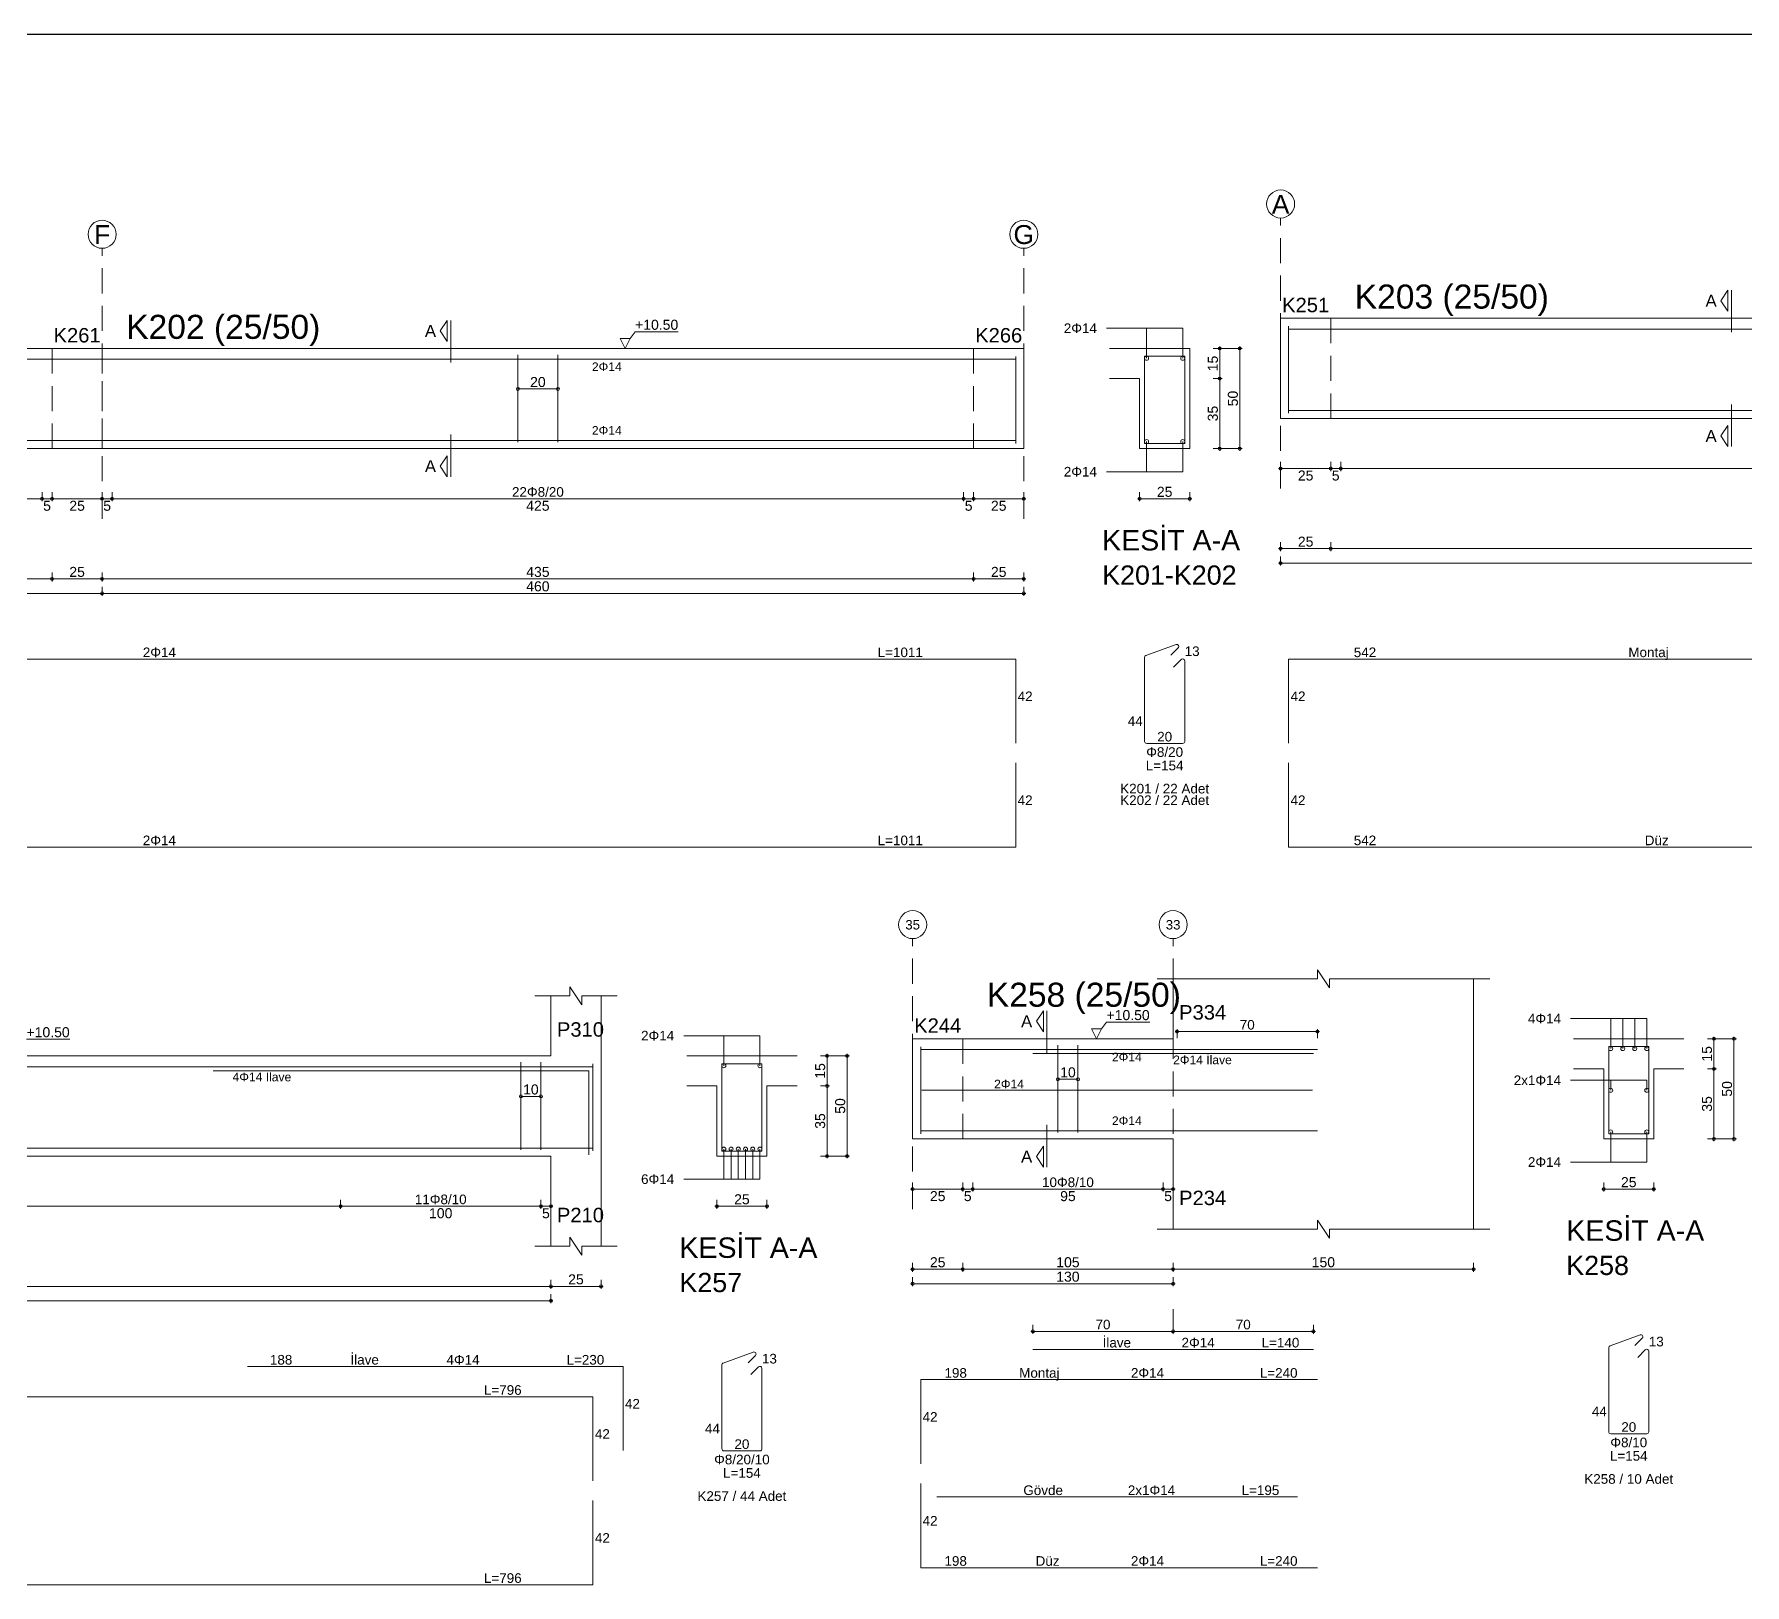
# Model space of a CAD drawing. Header units: millimetres. Extents: x 2232 to 85269, y -3593 to 5869.
# Drawn here: x 44411 to 45692, y -254 to 907 of the extents above; entities that cross this region are included whole.
import ezdxf

# ---------------------------------------------------------------- set-up
doc = ezdxf.new("R2010")
doc.units = ezdxf.units.MM
doc.linetypes.add('DASHDOT2', pattern=[12.7, 6.35, -3.175, 0, -3.175])
doc.linetypes.add('DASHED4', pattern=[18.75, 12.5, -6.25])
doc.layers.add('aks', color=251, linetype='DASHDOT2', lineweight=35)
for name, color, linetype in [('Donatı Topl. Uzun. Yazısı', 7, 'Continuous'), ('Donatı Uz. Yazısı', 7, 'Continuous'), ('Donatı Yazısı', 7, 'Continuous'), ('Donatı Çizgisi', 7, 'Continuous'), ('Kiriş', 7, 'Continuous'), ('Standart', 7, 'Continuous'), ('Ölçülendirme', 7, 'Continuous')]:
    doc.layers.add(name, color=color, linetype=linetype)
doc.styles.add('arial_1_18', font='arial.ttf', dxfattribs={"height": 0.2})

# ---------------------------------------------------------------- blocks, each defined once
blk = doc.blocks.new('IDE792Entity7458')
at = {"layer": 'aks', "color": 30, "linetype": 'DASHED4', "lineweight": 5}
for points in [[(496, 2001.7), (496, 2136.7)], [(956, 2001.7), (956, 2136.7)]]:
    blk.add_lwpolyline(points, dxfattribs=at)
at = {"layer": 'aks', "color": 1, "linetype": 'Continuous', "lineweight": 5}
for centre in [(496, 2143.7), (956, 2143.7)]:
    blk.add_circle(centre, 7, dxfattribs=at)
at = {"layer": 'Donatı Çizgisi', "color": 5, "linetype": 'Continuous', "lineweight": 5}
for points in [[(703.5, 2039.9), (703.5, 2083.5)], [(723.5, 2039.9), (723.5, 2083.5)], [(25, 2081.3), (952, 2081.3)], [(952, 2039.3), (952, 2082.7)], [(1016.33, 2039.2), (1016.33, 2082.8)], [(1016.33, 2082.8), (1036.33, 2082.8)], [(1036.33, 2039.2), (1036.33, 2082.8)], [(25, 2040.7), (952, 2040.7)], [(1016.33, 2039.2), (1036.33, 2039.2)], [(1017.01, 1933.44), (1032.01, 1938.91)], [(25, 1931.7), (952, 1931.7)], [(952, 1889.7), (952, 1931.7)], [(1016.33, 1890.62), (1016.33, 1932.49)], [(1029.44, 1933.59), (1033.08, 1937.23)], [(1030.82, 1927.68), (1034.59, 1931.46)], [(1036.33, 1890.62), (1036.33, 1930.74)], [(1017.35, 1889.6), (1035.31, 1889.6)], [(952, 1837.85), (952, 1879.85)], [(25, 1837.85), (952, 1837.85)]]:
    blk.add_lwpolyline(points, dxfattribs=at)
for centre in [(1017.33, 2081.8), (1035.33, 2081.8), (1017.33, 2040.2), (1035.33, 2040.2)]:
    blk.add_circle(centre, 1, dxfattribs=at)
for centre, start, end in [((1032.36, 1937.95), 315, 110), ((1017.35, 1932.49), 110, 180), ((1035.31, 1930.74), 0, 135), ((1017.35, 1890.62), 180, 270), ((1035.31, 1890.62), 270, 0)]:
    blk.add_arc(centre, 1.02, start, end, dxfattribs=at)
at = {"layer": 'Kiriş', "color": 1, "linetype": 'Continuous', "lineweight": 5}
for points in [[(21, 2086.7), (956, 2086.7)], [(956, 2036.7), (956, 2086.7)], [(998.83, 2086.7), (1038.83, 2086.7)], [(1038.83, 2036.7), (1038.83, 2086.7)], [(998.83, 2071.7), (1013.83, 2071.7)], [(1013.83, 2036.7), (1013.83, 2071.7)], [(21, 2036.7), (956, 2036.7)], [(1013.83, 2036.7), (1038.83, 2036.7)]]:
    blk.add_lwpolyline(points, dxfattribs=at)
at = {"layer": 'Kiriş', "color": 1, "linetype": 'DASHED4', "lineweight": 5}
for points in [[(471, 2036.7), (471, 2086.7)], [(496, 2036.7), (496, 2086.7)], [(931, 2036.7), (931, 2086.7)], [(956, 2036.7), (956, 2086.7)]]:
    blk.add_lwpolyline(points, dxfattribs=at)
at = {"layer": 'Ölçülendirme', "color": 1, "linetype": 'Continuous', "lineweight": 5}
for points in [[(664.75, 2095.45), (668.25, 2100.7)], [(668.25, 2090.2), (668.25, 2100.7)], [(670, 2079.7), (670, 2100.7)], [(668.25, 2090.2), (664.75, 2095.45)], [(759.5, 2091.7), (762, 2095.03)], [(762, 2095.03), (783.56, 2095.03)], [(997.33, 2096.8), (1035.33, 2096.8)], [(1017.33, 2081.8), (1017.33, 2096.8)], [(1035.33, 2081.8), (1035.33, 2096.8)], [(757, 2086.7), (754.5, 2091.7)], [(754.5, 2091.7), (759.5, 2091.7)], [(759.5, 2091.7), (757, 2086.7)], [(757, 2086.7), (757, 2086.7)], [(1050.58, 2086.7), (1065.08, 2086.7)], [(1053.83, 2035.7), (1053.83, 2087.7)], [(1063.83, 2035.7), (1063.83, 2087.7)], [(703.5, 2066.5), (723.5, 2066.5)], [(1050.58, 2071.7), (1055.08, 2071.7)], [(670, 2022.7), (670, 2043.7)], [(664.75, 2027.95), (668.25, 2033.2)], [(668.25, 2022.7), (668.25, 2033.2)], [(1017.33, 2025.2), (1017.33, 2040.2)], [(1035.33, 2025.2), (1035.33, 2040.2)], [(1050.58, 2036.7), (1065.08, 2036.7)], [(668.25, 2022.7), (664.75, 2027.95)], [(997.33, 2025.2), (1035.33, 2025.2)], [(466, 2010.45), (466, 2014.95)], [(471, 2010.45), (471, 2014.95)], [(496, 2010.45), (496, 2014.95)], [(501, 2010.45), (501, 2014.95)], [(926, 2010.45), (926, 2014.95)], [(931, 2010.45), (931, 2014.95)], [(956, 2010.45), (956, 2014.95)], [(1013.83, 2010.45), (1013.83, 2014.95)], [(1038.83, 2010.45), (1038.83, 2014.95)], [(20, 2011.7), (957, 2011.7)], [(1012.83, 2011.7), (1039.83, 2011.7)], [(471, 1970.45), (471, 1974.95)], [(496, 1970.45), (496, 1974.95)], [(931, 1970.45), (931, 1974.95)], [(956, 1970.45), (956, 1974.95)], [(20, 1971.7), (957, 1971.7)], [(20, 1964.5), (957, 1964.5)], [(496, 1963.25), (496, 1967.75)], [(956, 1963.25), (956, 1967.75)]]:
    blk.add_lwpolyline(points, dxfattribs=at)
for centre in [(1053.83, 2086.7), (1063.83, 2086.7), (703.5, 2066.5), (723.5, 2066.5), (1053.83, 2071.7), (1053.83, 2036.7), (1063.83, 2036.7), (466, 2011.7), (466, 2011.7), (471, 2011.7), (471, 2011.7), (496, 2011.7), (496, 2011.7), (501, 2011.7), (501, 2011.7), (926, 2011.7), (926, 2011.7), (931, 2011.7), (931, 2011.7), (956, 2011.7), (1013.83, 2011.7), (1038.83, 2011.7), (471, 1971.7), (471, 1971.7), (496, 1971.7), (496, 1971.7), (931, 1971.7), (931, 1971.7), (956, 1971.7), (496, 1964.5), (496, 1964.5), (956, 1964.5)]:
    blk.add_circle(centre, 0.75, dxfattribs=at)
at = {"layer": 'aks', "color": 1, "linetype": 'Continuous', "lineweight": 5, "style": 'arial_1_18'}
for s, p in [('F', (491.97, 2138.82)), ('G', (950.87, 2138.82))]:
    blk.add_text(s, height=9.45, dxfattribs=at).set_placement(p)
at = {"layer": 'Donatı Topl. Uzun. Yazısı', "color": 1, "linetype": 'Continuous', "lineweight": 5, "style": 'arial_1_18'}
for s, p in [('L=1011', (883.09, 1932.66)), ('L=154', (1016.92, 1876.16)), ('L=1011', (883.09, 1838.81))]:
    blk.add_text(s, height=4.8, dxfattribs=at).set_placement(p)
at = {"layer": 'Donatı Uz. Yazısı', "color": 1, "linetype": 'Continuous', "lineweight": 5, "style": 'arial_1_18'}
for s, p in [('13', (1036.33, 1933.2)), ('42', (952.96, 1910.7)), ('44', (1007.92, 1898.32)), ('20', (1022.61, 1890.56)), ('42', (952.96, 1858.85))]:
    blk.add_text(s, height=4.8, dxfattribs=at).set_placement(p)
at = {"layer": 'Donatı Yazısı', "color": 5, "linetype": 'Continuous', "lineweight": 5, "style": 'arial_1_18'}
for s, p in [('2Φ14', (976, 2094.4)), ('2Φ14', (976, 2022.8)), ('2Φ14', (516.31, 1932.66)), ('Φ8/20', (1017.13, 1882.88)), ('K201 / 22 Adet', (1004.15, 1864.64)), ('K202 / 22 Adet', (1004.15, 1858.88)), ('2Φ14', (516.31, 1838.81))]:
    blk.add_text(s, height=4.8, dxfattribs=at).set_placement(p)
for p in [(740.46, 2075.42), (740.46, 2043.66)]:
    blk.add_text('2Φ14', height=4.32, rotation=360, dxfattribs=at).set_placement(p)
at = {"layer": 'Kiriş', "color": 1, "linetype": 'Continuous', "lineweight": 5, "style": 'arial_1_18'}
for s, height, p in [('K202 (25/50)', 12, (508, 2091.5)), ('K261', 7.2, (471.76, 2089.7)), ('K266', 7.2, (931.76, 2089.7)), ('KESİT A-A', 10.2, (995.13, 1985.9)), ('K201-K202', 9.6, (995.13, 1968.82))]:
    blk.add_text(s, height=height, dxfattribs=at).set_placement(p)
at = {"layer": 'Ölçülendirme', "color": 1, "linetype": 'Continuous', "lineweight": 5, "style": 'arial_1_18'}
for s, height, p in [('+10.50', 5, (762, 2096.03)), ('A', 5.95, (657.11, 2092.48)), ('A', 5.95, (657.11, 2024.98)), ('25', 5, (1022.45, 2012.66)), ('5', 5, (466.56, 2005.7)), ('25', 5, (479.62, 2005.7)), ('5', 5, (496.56, 2005.7)), ('425', 5, (707.67, 2005.7)), ('5', 5, (926.56, 2005.7)), ('25', 5, (939.62, 2005.7)), ('25', 5, (479.62, 1972.7)), ('435', 5, (707.67, 1972.7)), ('25', 5, (939.62, 1972.7)), ('460', 5, (707.67, 1965.5))]:
    blk.add_text(s, height=height, dxfattribs=at).set_placement(p)
for s, rotation, p in [('15', 90, (1052.87, 2075.32)), ('20', 360, (709.62, 2067.46)), ('35', 90, (1052.87, 2050.32)), ('50', 90, (1062.87, 2057.82))]:
    blk.add_text(s, height=5, rotation=rotation, dxfattribs=at).set_placement(p)
at = {"layer": 'Ölçülendirme', "color": 5, "linetype": 'Continuous', "lineweight": 5, "style": 'arial_1_18'}
blk.add_text('22Φ8/20', height=4.8, dxfattribs=at).set_placement((700.57, 2012.7))
blk = doc.blocks.new('IDE792Entity7459')
at = {"layer": 'aks', "color": 30, "linetype": 'DASHED4', "lineweight": 5}
for points in [[(1084.2, 2016.8), (1084.2, 2151.8)], [(1609.2, 2016.8), (1609.2, 2151.8)]]:
    blk.add_lwpolyline(points, dxfattribs=at)
at = {"layer": 'aks', "color": 1, "linetype": 'Continuous', "lineweight": 5}
for centre in [(1084.2, 2158.8), (1609.2, 2158.8)]:
    blk.add_circle(centre, 7, dxfattribs=at)
at = {"layer": 'Donatı Çizgisi', "color": 5, "linetype": 'Continuous', "lineweight": 5}
for points in [[(1088.2, 2054.4), (1088.2, 2097.8)], [(1088.2, 2096.4), (1630.2, 2096.4)], [(1349.2, 2055), (1349.2, 2098.6)], [(1369.2, 2055), (1369.2, 2098.6)], [(1480.2, 2094.4), (1628.2, 2094.4)], [(1628.2, 2052.4), (1628.2, 2094.4)], [(1630.2, 2054.4), (1630.2, 2097.8)], [(1694.54, 2054.3), (1694.54, 2097.9)], [(1694.54, 2097.9), (1714.54, 2097.9)], [(1714.54, 2054.3), (1714.54, 2097.9)], [(1088.2, 2055.8), (1630.2, 2055.8)], [(1694.54, 2054.3), (1714.54, 2054.3)], [(1497.2, 1946.8), (1645.2, 1946.8)], [(1645.2, 1904.8), (1645.2, 1946.8)], [(1694.54, 1905.72), (1694.54, 1947.59)], [(1695.21, 1948.54), (1710.21, 1954.01)], [(1707.64, 1948.69), (1711.28, 1952.33)], [(1709.02, 1942.78), (1712.8, 1946.56)], [(1714.54, 1905.72), (1714.54, 1945.84)], [(1088.2, 1889.7), (1088.2, 1931.7)], [(1088.2, 1931.7), (1630.2, 1931.7)], [(1630.2, 1889.7), (1630.2, 1931.7)], [(1695.56, 1904.7), (1713.52, 1904.7)], [(1088.2, 1837.85), (1088.2, 1879.85)], [(1630.2, 1837.85), (1630.2, 1879.85)], [(1088.2, 1837.85), (1630.2, 1837.85)]]:
    blk.add_lwpolyline(points, dxfattribs=at)
for centre in [(1695.54, 2096.9), (1713.54, 2096.9), (1695.54, 2055.3), (1704.54, 2055.3), (1713.54, 2055.3)]:
    blk.add_circle(centre, 1, dxfattribs=at)
for centre, start, end in [((1695.56, 1947.59), 110, 180), ((1710.56, 1953.05), 315, 110), ((1713.52, 1945.84), 0, 135), ((1695.56, 1905.72), 180, 270), ((1713.52, 1905.72), 270, 0)]:
    blk.add_arc(centre, 1.02, start, end, dxfattribs=at)
at = {"layer": 'Kiriş', "color": 1, "linetype": 'DASHED4', "lineweight": 5}
for points in [[(1084.2, 2051.8), (1084.2, 2101.8)], [(1109.2, 2051.8), (1109.2, 2101.8)], [(1609.2, 2051.8), (1609.2, 2101.8)], [(1634.2, 2051.8), (1634.2, 2101.8)]]:
    blk.add_lwpolyline(points, dxfattribs=at)
at = {"layer": 'Kiriş', "color": 1, "linetype": 'Continuous', "lineweight": 5}
for points in [[(1084.2, 2101.8), (1634.2, 2101.8)], [(1084.2, 2051.8), (1084.2, 2101.8)], [(1634.2, 2051.8), (1634.2, 2101.8)], [(1677.04, 2101.8), (1717.04, 2101.8)], [(1717.04, 2051.8), (1717.04, 2101.8)], [(1677.04, 2086.8), (1692.04, 2086.8)], [(1692.04, 2051.8), (1692.04, 2086.8)], [(1084.2, 2051.8), (1634.2, 2051.8)], [(1692.04, 2051.8), (1717.04, 2051.8)]]:
    blk.add_lwpolyline(points, dxfattribs=at)
at = {"layer": 'Ölçülendirme', "color": 1, "linetype": 'Continuous', "lineweight": 5}
for points in [[(1303.95, 2110.55), (1307.45, 2115.8)], [(1307.45, 2105.3), (1303.95, 2110.55)], [(1307.45, 2105.3), (1307.45, 2115.8)], [(1309.2, 2094.8), (1309.2, 2115.8)], [(1411.7, 2106.8), (1414.2, 2110.13)], [(1414.2, 2110.13), (1435.76, 2110.13)], [(1675.54, 2111.9), (1713.54, 2111.9)], [(1695.54, 2096.9), (1695.54, 2111.9)], [(1713.54, 2096.9), (1713.54, 2111.9)], [(1409.2, 2101.8), (1406.7, 2106.8)], [(1406.7, 2106.8), (1411.7, 2106.8)], [(1411.7, 2106.8), (1409.2, 2101.8)], [(1409.2, 2101.8), (1409.2, 2101.8)], [(1728.79, 2101.8), (1743.29, 2101.8)], [(1732.04, 2050.8), (1732.04, 2102.8)], [(1742.04, 2050.8), (1742.04, 2102.8)], [(1728.79, 2086.8), (1733.29, 2086.8)], [(1349.2, 2081.6), (1369.2, 2081.6)], [(1309.2, 2037.8), (1309.2, 2058.8)], [(1695.54, 2040.3), (1695.54, 2055.3)], [(1704.54, 2040.3), (1704.54, 2055.3)], [(1713.54, 2040.3), (1713.54, 2055.3)], [(1728.79, 2051.8), (1743.29, 2051.8)], [(1303.95, 2043.05), (1307.45, 2048.3)], [(1307.45, 2037.8), (1303.95, 2043.05)], [(1307.45, 2037.8), (1307.45, 2048.3)], [(1675.54, 2040.3), (1713.54, 2040.3)], [(1083.2, 2026.8), (1635.2, 2026.8)], [(1084.2, 2025.55), (1084.2, 2030.05)], [(1109.2, 2025.55), (1109.2, 2030.05)], [(1114.2, 2025.55), (1114.2, 2030.05)], [(1604.2, 2025.55), (1604.2, 2030.05)], [(1609.2, 2025.55), (1609.2, 2030.05)], [(1634.2, 2025.55), (1634.2, 2030.05)], [(1691.04, 2026.8), (1718.04, 2026.8)], [(1692.04, 2025.55), (1692.04, 2030.05)], [(1717.04, 2025.55), (1717.04, 2030.05)], [(1084.2, 1985.55), (1084.2, 1990.05)], [(1109.2, 1985.55), (1109.2, 1990.05)], [(1609.2, 1985.55), (1609.2, 1990.05)], [(1634.2, 1985.55), (1634.2, 1990.05)], [(1083.2, 1986.8), (1635.2, 1986.8)], [(1084.2, 1978.35), (1084.2, 1982.85)], [(1609.2, 1978.35), (1609.2, 1982.85)], [(1083.2, 1979.6), (1610.2, 1979.6)]]:
    blk.add_lwpolyline(points, dxfattribs=at)
for centre in [(1732.04, 2101.8), (1742.04, 2101.8), (1732.04, 2086.8), (1349.2, 2081.6), (1369.2, 2081.6), (1732.04, 2051.8), (1742.04, 2051.8), (1084.2, 2026.8), (1109.2, 2026.8), (1109.2, 2026.8), (1114.2, 2026.8), (1114.2, 2026.8), (1604.2, 2026.8), (1604.2, 2026.8), (1609.2, 2026.8), (1609.2, 2026.8), (1634.2, 2026.8), (1692.04, 2026.8), (1717.04, 2026.8), (1084.2, 1986.8), (1109.2, 1986.8), (1109.2, 1986.8), (1609.2, 1986.8), (1609.2, 1986.8), (1634.2, 1986.8), (1084.2, 1979.6), (1609.2, 1979.6)]:
    blk.add_circle(centre, 0.75, dxfattribs=at)
at = {"layer": 'aks', "color": 1, "linetype": 'Continuous', "lineweight": 5, "style": 'arial_1_18'}
for s, p in [('A', (1079.8, 2153.92)), ('C', (1604.44, 2153.92))]:
    blk.add_text(s, height=9.45, dxfattribs=at).set_placement(p)
at = {"layer": 'Donatı Topl. Uzun. Yazısı', "color": 1, "linetype": 'Continuous', "lineweight": 5, "style": 'arial_1_18'}
for s, p in [('L=190', (1618.97, 1947.76)), ('L=626', (1584.27, 1932.66)), ('L=154', (1695.12, 1891.26)), ('L=626', (1584.27, 1838.81))]:
    blk.add_text(s, height=4.8, dxfattribs=at).set_placement(p)
at = {"layer": 'Donatı Uz. Yazısı', "color": 1, "linetype": 'Continuous', "lineweight": 5, "style": 'arial_1_18'}
for s, p in [('148', (1506.08, 1947.76)), ('13', (1714.54, 1948.3)), ('542', (1120.72, 1932.66)), ('42', (1646.16, 1925.8)), ('42', (1089.16, 1910.7)), ('42', (1631.16, 1910.7)), ('44', (1686.12, 1913.42)), ('20', (1700.81, 1905.66)), ('42', (1089.16, 1858.85)), ('42', (1631.16, 1858.85)), ('542', (1120.72, 1838.81))]:
    blk.add_text(s, height=4.8, dxfattribs=at).set_placement(p)
at = {"layer": 'Donatı Yazısı', "color": 5, "linetype": 'Continuous', "lineweight": 5, "style": 'arial_1_18'}
for s, height, p in [('2Φ14', 4.8, (1654.2, 2109.5)), ('1Φ14 İlave', 4.32, (1489.8, 2089.12)), ('3Φ14', 4.8, (1654.2, 2037.9)), ('1Φ14', 4.8, (1575.64, 1947.76)), ('2Φ14', 4.8, (1375.46, 1932.66)), ('Φ8/20', 4.8, (1695.34, 1897.98)), ('K203 / 25 Adet', 4.8, (1682.35, 1879.74)), ('3Φ14', 4.8, (1375.46, 1838.81))]:
    blk.add_text(s, height=height, dxfattribs=at).set_placement(p)
for s, p in [('2Φ14', (1386.16, 2090.52)), ('3Φ14', (1386.16, 2058.76))]:
    blk.add_text(s, height=4.32, rotation=360, dxfattribs=at).set_placement(p)
at = {"layer": 'Donatı Yazısı', "color": 1, "linetype": 'Continuous', "lineweight": 5, "style": 'arial_1_18'}
for s, p in [('İlave', (1534.83, 1947.76)), ('Montaj', (1257.77, 1932.66)), ('Düz', (1265.98, 1838.81))]:
    blk.add_text(s, height=4.8, dxfattribs=at).set_placement(p)
at = {"layer": 'Kiriş', "color": 1, "linetype": 'Continuous', "lineweight": 5, "style": 'arial_1_18'}
for s, height, p in [('K203 (25/50)', 12, (1121.2, 2106.6)), ('K251', 7.2, (1084.96, 2104.8)), ('K256', 7.2, (1609.96, 2104.8)), ('KESİT A-A', 10.2, (1673.34, 2001)), ('K203', 9.6, (1673.34, 1983.92))]:
    blk.add_text(s, height=height, dxfattribs=at).set_placement(p)
at = {"layer": 'Ölçülendirme', "color": 1, "linetype": 'Continuous', "lineweight": 5, "style": 'arial_1_18'}
for s, height, p in [('A', 5.95, (1296.31, 2107.57)), ('+10.50', 5, (1414.2, 2111.13)), ('A', 5.95, (1296.31, 2040.07)), ('25', 5, (1700.65, 2027.76)), ('25', 5, (1092.82, 2020.8)), ('5', 5, (1109.76, 2020.8)), ('490', 5, (1353.38, 2020.8)), ('5', 5, (1604.76, 2020.8)), ('25', 5, (1617.82, 2020.8)), ('25', 5, (1092.82, 1987.8)), ('500', 5, (1353.38, 1987.8)), ('25', 5, (1617.82, 1987.8)), ('525', 5, (1353.38, 1980.6))]:
    blk.add_text(s, height=height, dxfattribs=at).set_placement(p)
for s, rotation, p in [('15', 90, (1731.08, 2090.42)), ('20', 360, (1355.32, 2082.56)), ('50', 90, (1741.08, 2072.92)), ('35', 90, (1731.08, 2065.42))]:
    blk.add_text(s, height=5, rotation=rotation, dxfattribs=at).set_placement(p)
at = {"layer": 'Ölçülendirme', "color": 5, "linetype": 'Continuous', "lineweight": 5, "style": 'arial_1_18'}
blk.add_text('25Φ8/20', height=4.8, dxfattribs=at).set_placement((1346.27, 2027.8))
blk = doc.blocks.new('IDE792Entity7491')
at = {"layer": 'Donatı Çizgisi', "color": 5, "linetype": 'Continuous', "lineweight": 5}
for points in [[(29, 1728.25), (741, 1728.25)], [(551.5, 1726.25), (739, 1726.25)], [(705, 1686.85), (705, 1730.45)], [(715, 1686.85), (715, 1730.45)], [(739, 1684.25), (739, 1726.25)], [(741, 1686.25), (741, 1729.65)], [(805.33, 1686.15), (805.33, 1729.75)], [(805.33, 1729.75), (825.33, 1729.75)], [(825.33, 1686.15), (825.33, 1729.75)], [(29, 1687.65), (741, 1687.65)], [(805.33, 1686.15), (825.33, 1686.15)], [(806.01, 1580.39), (821.01, 1585.86)], [(818.44, 1580.53), (822.08, 1584.18)], [(568.5, 1578.65), (756, 1578.65)], [(756, 1536.65), (756, 1578.65)], [(805.33, 1537.57), (805.33, 1579.44)], [(819.82, 1574.63), (823.59, 1578.41)], [(825.33, 1537.57), (825.33, 1577.69)], [(29, 1563.55), (741, 1563.55)], [(741, 1521.55), (741, 1563.55)], [(806.35, 1536.55), (824.31, 1536.55)], [(741, 1469.7), (741, 1511.7)], [(29, 1469.7), (741, 1469.7)]]:
    blk.add_lwpolyline(points, dxfattribs=at)
for centre in [(806.33, 1728.75), (824.33, 1728.75), (806.33, 1687.15), (809.93, 1687.15), (813.53, 1687.15), (817.13, 1687.15), (820.73, 1687.15), (824.33, 1687.15)]:
    blk.add_circle(centre, 1, dxfattribs=at)
for centre, start, end in [((806.35, 1579.44), 110, 180), ((821.36, 1584.9), 315, 110), ((824.31, 1577.69), 0, 135), ((806.35, 1537.57), 180, 270), ((824.31, 1537.57), 270, 0)]:
    blk.add_arc(centre, 1.02, start, end, dxfattribs=at)
at = {"layer": 'Kiriş', "color": 1, "linetype": 'Continuous', "lineweight": 5}
for points in [[(729.5, 1763.65), (729.5, 1768.15)], [(735.5, 1759.15), (729.5, 1768.15)], [(712, 1763.65), (729.5, 1763.65)], [(720, 1733.65), (720, 1763.65)], [(735.5, 1763.65), (753, 1763.65)], [(735.5, 1759.15), (735.5, 1763.65)], [(745, 1638.65), (745, 1763.65)], [(50, 1733.65), (720, 1733.65)], [(787.83, 1733.65), (842.83, 1733.65)], [(787.83, 1718.65), (802.83, 1718.65)], [(802.83, 1683.65), (802.83, 1718.65)], [(827.83, 1718.65), (842.83, 1718.65)], [(827.83, 1683.65), (827.83, 1718.65)], [(50, 1683.65), (720, 1683.65)], [(720, 1638.65), (720, 1683.65)], [(802.83, 1683.65), (827.83, 1683.65)], [(735.5, 1634.15), (729.5, 1643.15)], [(729.5, 1638.65), (729.5, 1643.15)], [(712, 1638.65), (729.5, 1638.65)], [(735.5, 1638.65), (753, 1638.65)], [(735.5, 1634.15), (735.5, 1638.65)]]:
    blk.add_lwpolyline(points, dxfattribs=at)
at = {"layer": 'Ölçülendirme', "color": 1, "linetype": 'Continuous', "lineweight": 5}
for points in [[(458.25, 1741.98), (479.81, 1741.98)], [(786.33, 1743.75), (824.33, 1743.75)], [(806.33, 1728.75), (806.33, 1743.75)], [(824.33, 1728.75), (824.33, 1743.75)], [(854.58, 1733.65), (869.08, 1733.65)], [(857.83, 1682.65), (857.83, 1734.65)], [(867.83, 1682.65), (867.83, 1734.65)], [(854.58, 1718.65), (859.08, 1718.65)], [(705, 1713.45), (715, 1713.45)], [(806.33, 1672.15), (806.33, 1687.15)], [(809.93, 1672.15), (809.93, 1687.15)], [(813.53, 1672.15), (813.53, 1687.15)], [(817.13, 1672.15), (817.13, 1687.15)], [(820.73, 1672.15), (820.73, 1687.15)], [(824.33, 1672.15), (824.33, 1687.15)], [(854.58, 1683.65), (869.08, 1683.65)], [(786.33, 1672.15), (824.33, 1672.15)], [(49, 1658.65), (721, 1658.65)], [(615, 1657.4), (615, 1661.9)], [(715, 1657.4), (715, 1661.9)], [(720, 1657.4), (720, 1661.9)], [(801.83, 1658.65), (828.83, 1658.65)], [(802.83, 1657.4), (802.83, 1661.9)], [(827.83, 1657.4), (827.83, 1661.9)], [(24, 1618.65), (746, 1618.65)], [(720, 1617.4), (720, 1621.9)], [(720, 1610.2), (720, 1614.7)], [(745, 1617.4), (745, 1621.9)], [(49, 1611.45), (721, 1611.45)]]:
    blk.add_lwpolyline(points, dxfattribs=at)
for centre in [(857.83, 1733.65), (867.83, 1733.65), (857.83, 1718.65), (705, 1713.45), (715, 1713.45), (857.83, 1683.65), (867.83, 1683.65), (615, 1658.65), (615, 1658.65), (715, 1658.65), (715, 1658.65), (720, 1658.65), (802.83, 1658.65), (827.83, 1658.65), (720, 1618.65), (720, 1618.65), (745, 1618.65), (720, 1611.45)]:
    blk.add_circle(centre, 0.75, dxfattribs=at)
at = {"layer": 'Donatı Topl. Uzun. Yazısı', "color": 1, "linetype": 'Continuous', "lineweight": 5, "style": 'arial_1_18'}
for s, p in [('L=230', (727.79, 1579.61)), ('L=796', (686.57, 1564.51)), ('L=154', (805.92, 1523.11)), ('L=796', (686.57, 1470.66))]:
    blk.add_text(s, height=4.8, dxfattribs=at).set_placement(p)
at = {"layer": 'Donatı Uz. Yazısı', "color": 1, "linetype": 'Continuous', "lineweight": 5, "style": 'arial_1_18'}
for s, p in [('188', (579.75, 1579.61)), ('13', (825.33, 1580.15)), ('42', (756.96, 1557.65)), ('42', (741.96, 1542.55)), ('44', (796.92, 1545.27)), ('20', (811.61, 1537.51)), ('42', (741.96, 1490.7))]:
    blk.add_text(s, height=4.8, dxfattribs=at).set_placement(p)
at = {"layer": 'Donatı Yazısı', "color": 5, "linetype": 'Continuous', "lineweight": 5, "style": 'arial_1_18'}
for s, height, p in [('2Φ14', 4.8, (765, 1741.35)), ('4Φ14 İlave', 4.32, (561.1, 1720.97)), ('6Φ14', 4.8, (765, 1669.75)), ('4Φ14', 4.8, (667.88, 1579.61)), ('Φ8/20/10', 4.8, (801.47, 1529.83)), ('K257 / 44 Adet', 4.8, (793.15, 1511.59))]:
    blk.add_text(s, height=height, dxfattribs=at).set_placement(p)
at = {"layer": 'Donatı Yazısı', "color": 1, "linetype": 'Continuous', "lineweight": 5, "style": 'arial_1_18'}
blk.add_text('İlave', height=4.8, dxfattribs=at).set_placement((619.96, 1579.61))
at = {"layer": 'Kiriş', "color": 1, "linetype": 'Continuous', "lineweight": 5, "style": 'arial_1_18'}
for s, height, p in [('P310', 7.2, (723, 1743.25)), ('P210', 7.2, (723, 1650.65)), ('KESİT A-A', 10.2, (784.13, 1632.85)), ('K257', 9.6, (784.13, 1615.77))]:
    blk.add_text(s, height=height, dxfattribs=at).set_placement(p)
at = {"layer": 'Ölçülendirme', "color": 1, "linetype": 'Continuous', "lineweight": 5, "style": 'arial_1_18'}
for s, p in [('+10.50', (458.25, 1742.98)), ('100', (659.17, 1652.65)), ('5', (715.56, 1652.65)), ('25', (811.45, 1659.61)), ('25', (728.62, 1619.65))]:
    blk.add_text(s, height=5, dxfattribs=at).set_placement(p)
for s, rotation, p in [('15', 90, (856.87, 1722.27)), ('10', 360, (706.12, 1714.41)), ('50', 90, (866.87, 1704.77)), ('35', 90, (856.87, 1697.27))]:
    blk.add_text(s, height=5, rotation=rotation, dxfattribs=at).set_placement(p)
at = {"layer": 'Ölçülendirme', "color": 5, "linetype": 'Continuous', "lineweight": 5, "style": 'arial_1_18'}
blk.add_text('11Φ8/10', height=4.8, dxfattribs=at).set_placement((652.07, 1659.65))
blk = doc.blocks.new('IDE792Entity7492')
at = {"layer": 'aks', "color": 30, "linetype": 'DASHED4', "lineweight": 5}
for points in [[(1135.62, 1648.65), (1135.62, 1783.65)], [(1265.62, 1648.65), (1265.62, 1783.65)], [(1265.62, 1587.65), (1265.62, 1598.65)]]:
    blk.add_lwpolyline(points, dxfattribs=at)
at = {"layer": 'aks', "color": 1, "linetype": 'Continuous', "lineweight": 5}
for centre in [(1135.62, 1790.65), (1265.62, 1790.65)]:
    blk.add_circle(centre, 7, dxfattribs=at)
at = {"layer": 'Donatı Çizgisi', "color": 5, "linetype": 'Continuous', "lineweight": 5}
for points in [[(1139.62, 1686.25), (1139.62, 1729.65)], [(1139.62, 1728.25), (1337.62, 1728.25)], [(1195.62, 1726.25), (1335.62, 1726.25)], [(1208.12, 1686.85), (1208.12, 1730.45)], [(1218.12, 1686.85), (1218.12, 1730.45)], [(1483.04, 1686.15), (1483.04, 1729.75)], [(1483.04, 1729.75), (1503.04, 1729.75)], [(1503.04, 1686.15), (1503.04, 1729.75)], [(1140.12, 1707.95), (1335.12, 1707.95)], [(1139.62, 1687.65), (1337.62, 1687.65)], [(1483.04, 1686.15), (1503.04, 1686.15)], [(1483.71, 1580.39), (1498.71, 1585.86)], [(1496.14, 1580.53), (1499.78, 1584.18)], [(1195.62, 1578.65), (1335.62, 1578.65)], [(1483.04, 1537.57), (1483.04, 1579.44)], [(1497.52, 1574.63), (1501.3, 1578.41)], [(1503.04, 1537.57), (1503.04, 1577.69)], [(1139.62, 1521.55), (1139.62, 1563.55)], [(1139.62, 1563.55), (1337.62, 1563.55)], [(1484.06, 1536.55), (1502.02, 1536.55)], [(1139.62, 1469.7), (1139.62, 1511.7)], [(1147.62, 1505), (1327.62, 1505)], [(1139.62, 1469.7), (1337.62, 1469.7)]]:
    blk.add_lwpolyline(points, dxfattribs=at)
for centre in [(1484.04, 1728.75), (1490.04, 1728.75), (1496.04, 1728.75), (1502.04, 1728.75), (1484.04, 1707.95), (1502.04, 1707.95), (1484.04, 1687.15), (1502.04, 1687.15)]:
    blk.add_circle(centre, 1, dxfattribs=at)
for centre, start, end in [((1484.06, 1579.44), 110, 180), ((1499.06, 1584.9), 315, 110), ((1502.02, 1577.69), 0, 135), ((1484.06, 1537.57), 180, 270), ((1502.02, 1537.57), 270, 0)]:
    blk.add_arc(centre, 1.02, start, end, dxfattribs=at)
at = {"layer": 'Kiriş', "color": 1, "linetype": 'Continuous', "lineweight": 5}
for points in [[(1337.62, 1763.65), (1337.62, 1768.15)], [(1343.62, 1759.15), (1337.62, 1768.15)], [(1257.62, 1763.65), (1337.62, 1763.65)], [(1265.62, 1733.65), (1265.62, 1763.65)], [(1343.62, 1759.15), (1343.62, 1763.65)], [(1343.62, 1763.65), (1423.62, 1763.65)], [(1415.62, 1638.65), (1415.62, 1763.65)], [(1135.62, 1683.65), (1135.62, 1733.65)], [(1135.62, 1733.65), (1265.62, 1733.65)], [(1465.54, 1733.65), (1520.54, 1733.65)], [(1465.54, 1718.65), (1480.54, 1718.65)], [(1480.54, 1683.65), (1480.54, 1718.65)], [(1505.54, 1718.65), (1520.54, 1718.65)], [(1505.54, 1683.65), (1505.54, 1718.65)], [(1135.62, 1683.65), (1265.62, 1683.65)], [(1265.62, 1638.65), (1265.62, 1683.65)], [(1480.54, 1683.65), (1505.54, 1683.65)], [(1343.62, 1634.15), (1337.62, 1643.15)], [(1337.62, 1638.65), (1337.62, 1643.15)], [(1257.62, 1638.65), (1337.62, 1638.65)], [(1343.62, 1638.65), (1423.62, 1638.65)], [(1343.62, 1634.15), (1343.62, 1638.65)]]:
    blk.add_lwpolyline(points, dxfattribs=at)
at = {"layer": 'Kiriş', "color": 1, "linetype": 'DASHED4', "lineweight": 5}
for points in [[(1135.62, 1683.65), (1135.62, 1733.65)], [(1160.62, 1683.65), (1160.62, 1733.65)]]:
    blk.add_lwpolyline(points, dxfattribs=at)
at = {"layer": 'Ölçülendirme', "color": 1, "linetype": 'Continuous', "lineweight": 5}
for points in [[(1197.37, 1742.4), (1200.87, 1747.65)], [(1200.87, 1737.15), (1197.37, 1742.4)], [(1200.87, 1737.15), (1200.87, 1747.65)], [(1202.62, 1726.65), (1202.62, 1747.65)], [(1229.87, 1738.65), (1232.37, 1741.98)], [(1232.37, 1741.98), (1253.93, 1741.98)], [(1464.04, 1743.75), (1502.04, 1743.75)], [(1484.04, 1728.75), (1484.04, 1743.75)], [(1490.04, 1728.75), (1490.04, 1743.75)], [(1496.04, 1728.75), (1496.04, 1743.75)], [(1502.04, 1728.75), (1502.04, 1743.75)], [(1227.37, 1733.65), (1224.87, 1738.65)], [(1224.87, 1738.65), (1229.87, 1738.65)], [(1229.87, 1738.65), (1227.37, 1733.65)], [(1227.37, 1733.65), (1227.37, 1733.65)], [(1266.62, 1737.25), (1338.62, 1737.25)], [(1267.62, 1734), (1267.62, 1738.5)], [(1337.62, 1734), (1337.62, 1738.5)], [(1532.29, 1733.65), (1546.79, 1733.65)], [(1535.54, 1682.65), (1535.54, 1734.65)], [(1545.54, 1682.65), (1545.54, 1734.65)], [(1532.29, 1718.65), (1536.79, 1718.65)], [(1208.12, 1713.45), (1218.12, 1713.45)], [(1464.04, 1712.95), (1502.04, 1712.95)], [(1484.04, 1707.95), (1484.04, 1712.95)], [(1502.04, 1707.95), (1502.04, 1712.95)], [(1202.62, 1669.65), (1202.62, 1690.65)], [(1484.04, 1672.15), (1484.04, 1687.15)], [(1502.04, 1672.15), (1502.04, 1687.15)], [(1532.29, 1683.65), (1546.79, 1683.65)], [(1197.37, 1674.9), (1200.87, 1680.15)], [(1200.87, 1669.65), (1197.37, 1674.9)], [(1200.87, 1669.65), (1200.87, 1680.15)], [(1464.04, 1672.15), (1502.04, 1672.15)], [(1134.62, 1658.65), (1266.62, 1658.65)], [(1135.62, 1657.4), (1135.62, 1661.9)], [(1160.62, 1657.4), (1160.62, 1661.9)], [(1165.62, 1657.4), (1165.62, 1661.9)], [(1260.62, 1657.4), (1260.62, 1661.9)], [(1265.62, 1657.4), (1265.62, 1661.9)], [(1479.54, 1658.65), (1506.54, 1658.65)], [(1480.54, 1657.4), (1480.54, 1661.9)], [(1505.54, 1657.4), (1505.54, 1661.9)], [(1134.62, 1618.65), (1416.62, 1618.65)], [(1135.62, 1617.4), (1135.62, 1621.9)], [(1135.62, 1610.2), (1135.62, 1614.7)], [(1160.62, 1617.4), (1160.62, 1621.9)], [(1265.62, 1617.4), (1265.62, 1621.9)], [(1265.62, 1610.2), (1265.62, 1614.7)], [(1415.62, 1617.4), (1415.62, 1621.9)], [(1134.62, 1611.45), (1266.62, 1611.45)], [(1195.62, 1586.4), (1195.62, 1590.9)], [(1265.62, 1586.4), (1265.62, 1590.9)], [(1265.62, 1586.4), (1265.62, 1590.9)], [(1335.62, 1586.4), (1335.62, 1590.9)], [(1194.62, 1587.65), (1266.62, 1587.65)], [(1264.62, 1587.65), (1336.62, 1587.65)]]:
    blk.add_lwpolyline(points, dxfattribs=at)
for centre in [(1267.62, 1737.25), (1337.62, 1737.25), (1535.54, 1733.65), (1545.54, 1733.65), (1535.54, 1718.65), (1208.12, 1713.45), (1218.12, 1713.45), (1535.54, 1683.65), (1545.54, 1683.65), (1135.62, 1658.65), (1160.62, 1658.65), (1160.62, 1658.65), (1165.62, 1658.65), (1165.62, 1658.65), (1260.62, 1658.65), (1260.62, 1658.65), (1265.62, 1658.65), (1480.54, 1658.65), (1505.54, 1658.65), (1135.62, 1618.65), (1160.62, 1618.65), (1160.62, 1618.65), (1265.62, 1618.65), (1265.62, 1618.65), (1415.62, 1618.65), (1135.62, 1611.45), (1265.62, 1611.45), (1195.62, 1587.65), (1265.62, 1587.65), (1265.62, 1587.65), (1335.62, 1587.65)]:
    blk.add_circle(centre, 0.75, dxfattribs=at)
at = {"layer": 'aks', "color": 1, "linetype": 'Continuous', "lineweight": 5, "style": 'arial_1_18'}
for s, p in [('35', (1131.95, 1788.21)), ('33', (1261.95, 1788.21))]:
    blk.add_text(s, height=4.725, dxfattribs=at).set_placement(p)
at = {"layer": 'Donatı Topl. Uzun. Yazısı', "color": 1, "linetype": 'Continuous', "lineweight": 5, "style": 'arial_1_18'}
for s, p in [('L=140', (1309.79, 1579.61)), ('L=240', (1308.89, 1564.51)), ('L=154', (1483.62, 1523.11)), ('L=195', (1299.79, 1505.96)), ('L=240', (1308.89, 1470.66))]:
    blk.add_text(s, height=4.8, dxfattribs=at).set_placement(p)
at = {"layer": 'Donatı Uz. Yazısı', "color": 1, "linetype": 'Continuous', "lineweight": 5, "style": 'arial_1_18'}
for s, p in [('13', (1503.04, 1580.15)), ('198', (1151.5, 1564.51)), ('42', (1140.58, 1542.55)), ('44', (1474.62, 1545.27)), ('20', (1489.31, 1537.51)), ('42', (1140.58, 1490.7)), ('198', (1151.5, 1470.66))]:
    blk.add_text(s, height=4.8, dxfattribs=at).set_placement(p)
at = {"layer": 'Donatı Yazısı', "color": 5, "linetype": 'Continuous', "lineweight": 5, "style": 'arial_1_18'}
for s, height, p in [('4Φ14', 4.8, (1442.7, 1741.35)), ('2Φ14 İlave', 4.32, (1265.62, 1720.97)), ('2x1Φ14', 4.8, (1435.62, 1710.55)), ('2Φ14', 4.8, (1442.7, 1669.75)), ('2Φ14', 4.8, (1269.82, 1579.61)), ('2Φ14', 4.8, (1244.56, 1564.51)), ('Φ8/10', 4.8, (1483.84, 1529.83)), ('K258 / 10 Adet', 4.8, (1470.85, 1511.59)), ('2x1Φ14', 4.8, (1243.02, 1505.96)), ('2Φ14', 4.8, (1244.56, 1470.66))]:
    blk.add_text(s, height=height, dxfattribs=at).set_placement(p)
for p in [(1235.08, 1722.37), (1176.28, 1708.91), (1235.08, 1690.61)]:
    blk.add_text('2Φ14', height=4.32, rotation=360, dxfattribs=at).set_placement(p)
at = {"layer": 'Donatı Yazısı', "color": 1, "linetype": 'Continuous', "lineweight": 5, "style": 'arial_1_18'}
for s, p in [('İlave', (1230.45, 1579.61)), ('Montaj', (1188.79, 1564.51)), ('Gövde', (1190.87, 1505.96)), ('Düz', (1197, 1470.66))]:
    blk.add_text(s, height=4.8, dxfattribs=at).set_placement(p)
at = {"layer": 'Kiriş', "color": 1, "linetype": 'Continuous', "lineweight": 5, "style": 'arial_1_18'}
for s, height, p in [('K258 (25/50)', 12, (1172.62, 1749.65)), ('P334', 7.2, (1268.62, 1743.25)), ('K244', 7.2, (1136.38, 1736.65)), ('P234', 7.2, (1268.62, 1650.65)), ('KESİT A-A', 10.2, (1461.84, 1632.85)), ('K258', 9.6, (1461.84, 1615.77))]:
    blk.add_text(s, height=height, dxfattribs=at).set_placement(p)
at = {"layer": 'Ölçülendirme', "color": 1, "linetype": 'Continuous', "lineweight": 5, "style": 'arial_1_18'}
for s, height, p in [('A', 5.95, (1189.73, 1739.42)), ('+10.50', 5, (1232.37, 1742.98)), ('70', 4.8, (1298.89, 1738.25)), ('A', 5.95, (1189.73, 1671.92)), ('25', 5, (1144.24, 1652.65)), ('5', 5, (1161.18, 1652.65)), ('95', 5, (1209.24, 1652.65)), ('5', 5, (1261.18, 1652.65)), ('25', 5, (1489.15, 1659.61)), ('25', 5, (1144.24, 1619.65)), ('105', 5, (1207.29, 1619.65)), ('150', 5, (1334.79, 1619.65)), ('130', 5, (1207.29, 1612.45))]:
    blk.add_text(s, height=height, dxfattribs=at).set_placement(p)
for s, rotation, p in [('15', 90, (1534.58, 1722.27)), ('10', 360, (1209.24, 1714.41)), ('50', 90, (1544.58, 1704.77)), ('35', 90, (1534.58, 1697.27))]:
    blk.add_text(s, height=5, rotation=rotation, dxfattribs=at).set_placement(p)
at = {"layer": 'Ölçülendirme', "color": 5, "linetype": 'Continuous', "lineweight": 5, "style": 'arial_1_18'}
for s, p in [('10Φ8/10', (1200.19, 1659.65)), ('70', (1226.89, 1588.65)), ('70', (1296.89, 1588.65))]:
    blk.add_text(s, height=4.8, dxfattribs=at).set_placement(p)

msp = doc.modelspace()

# ---------------------------------------------------------------- linework, layer by layer
msp.add_line((3332.4, 906.6), (85269.2, 906.6))

# ---------------------------------------------------------------- block references
at = {"layer": 'Standart', "xscale": 1.5, "yscale": 1.5, "zscale": 1.5}
for name, p in [('IDE792Entity7459', (43717.8, -2458.7)), ('IDE792Entity7458', (43717.8, -2458.7)), ('IDE792Entity7492', (43365.2, -2445.9)), ('IDE792Entity7491', (43717.8, -2458.7))]:
    msp.add_blockref(name, p, dxfattribs=at)

doc.saveas('drawing.dxf')
